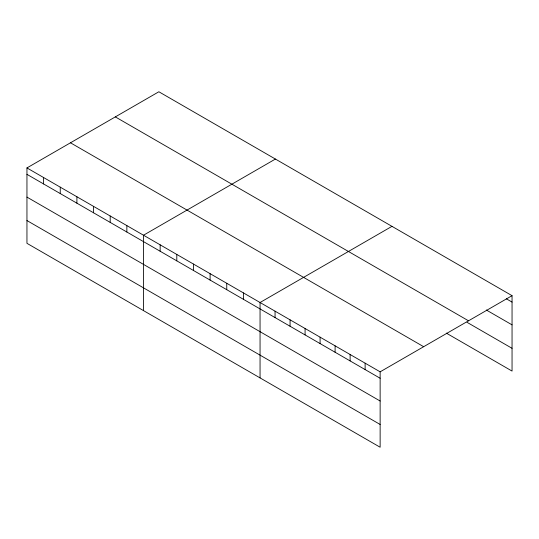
<?xml version="1.0" encoding="UTF-8"?>
<svg xmlns="http://www.w3.org/2000/svg" width="539" height="539" viewBox="0 0 539 539"><rect width="100%" height="100%" fill="white"/><g stroke="black" fill="none" stroke-linecap="round" stroke-linejoin="round"><path stroke-width="0.81" d="M26.95 167.925L380.136 371.836L380.136 447.235L26.95 243.325L26.95 167.925L158.864 91.765L512.05 295.675L512.05 371.075L446.292 333.109M275.416 159.052L143.502 235.22L143.502 310.619M391.968 226.346L260.054 302.507L260.054 377.906M380.136 371.836L512.05 295.675M506.33 298.788L512.05 302.089M486.319 309.999L512.05 324.855M115.333 116.896L468.519 320.806M467.017 322.309L512.05 348.309M70.481 142.795L423.667 346.705M26.95 174.34L380.136 378.25M26.95 197.106L380.136 401.016M26.95 220.559L380.136 424.469M365.125 363.171L365.125 369.579M350.114 354.5L350.114 360.914M335.103 345.836L335.103 352.25M320.092 337.171L320.092 343.586M305.081 328.507L305.081 334.914M290.07 319.836L290.07 326.25M275.058 311.171L275.058 317.586M243.399 292.893L243.399 299.307M226.751 283.278L226.751 289.692M210.102 273.671L210.102 280.078M193.454 264.056L193.454 270.47M176.799 254.442L176.799 260.856M160.15 244.827L160.15 251.241M126.854 225.605L126.854 232.019M110.199 215.991L110.199 222.405M93.55 206.376L93.55 212.79M76.902 196.762L76.902 203.176M60.253 187.154L60.253 193.568M43.598 177.54L43.598 183.954"/></g></svg>
